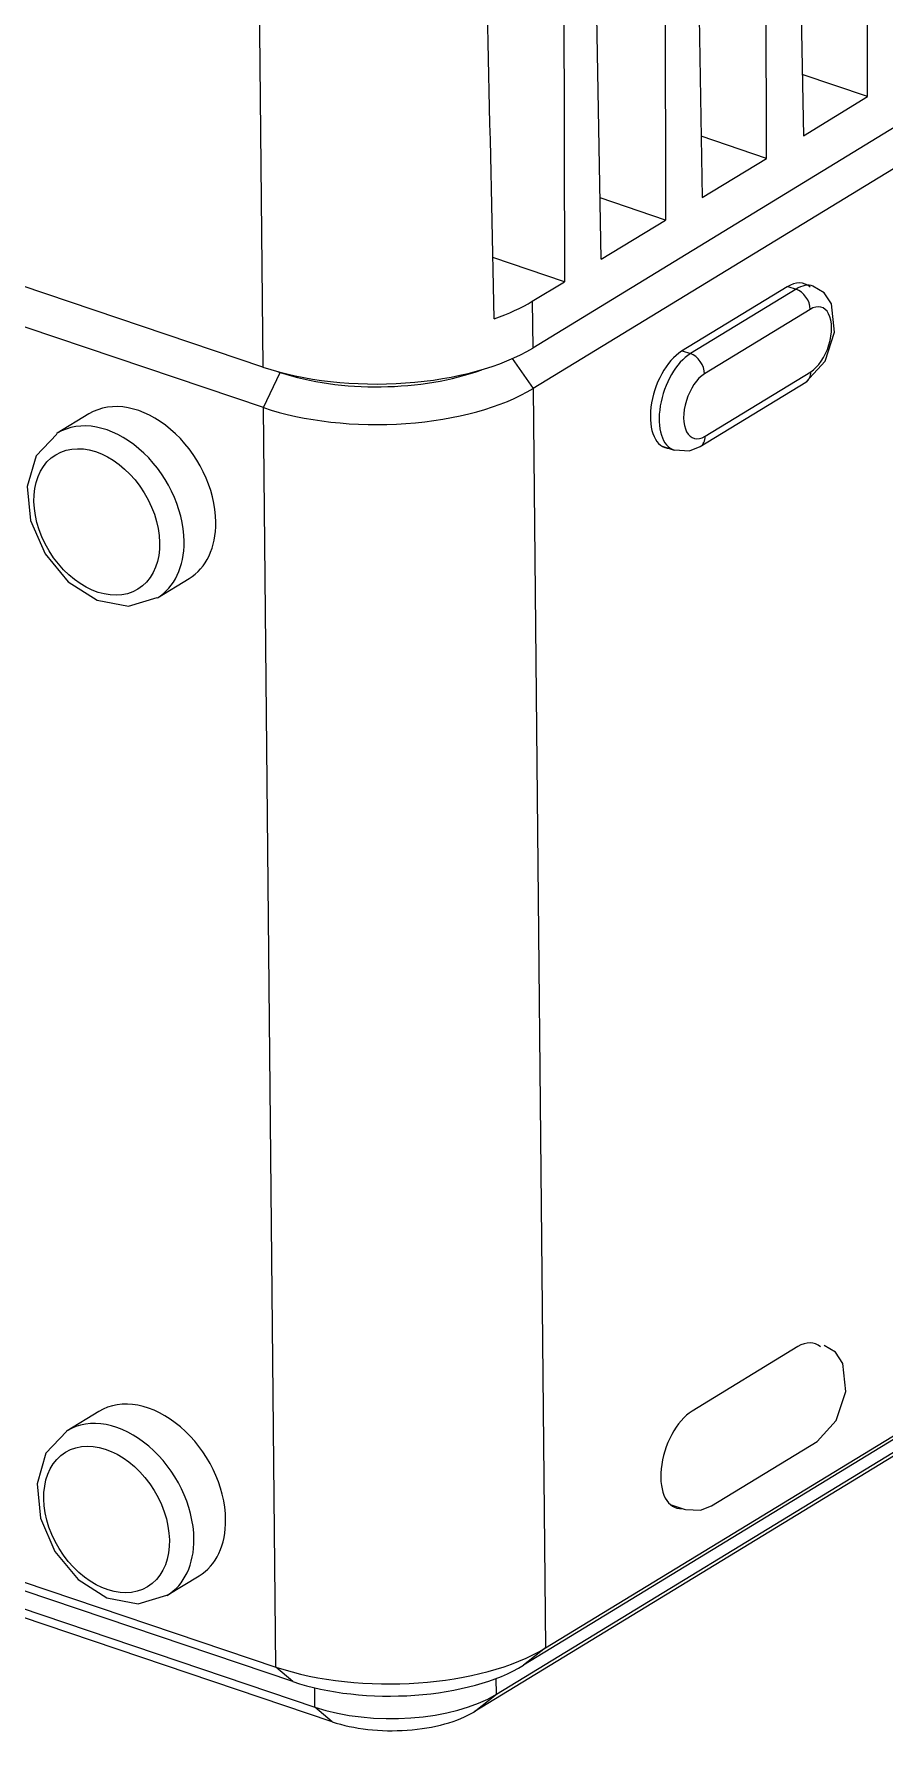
# Model space of a CAD drawing. Header units: millimetres. Extents: x 113 to 1101, y 63 to 734.
# Drawn here: x 1018.6 to 1042.88, y 219.87 to 268.36 of the extents above; entities that cross this region are included whole.
import ezdxf

# ---------------------------------------------------------------- set-up
doc = ezdxf.new("R2010")
doc.units = ezdxf.units.MM

msp = doc.modelspace()

# ---------------------------------------------------------------- linework, layer by layer
for p, q in [((1099.243, 299.889), (1032.844, 259.389)), ((1099.255, 298.732), (1032.855, 258.232)), ((1025.139, 258.844), (930.271, 290.853)), ((1025.15, 257.687), (930.282, 289.696)), ((1042.408, 266.566), (1042.387, 279.983)), ((1040.332, 278.73), (1040.575, 265.448)), ((1039.521, 264.805), (1039.5, 278.222)), ((1024.955, 277.533), (1025.139, 258.844)), ((1037.446, 276.969), (1037.688, 263.687)), ((1036.613, 276.461), (1036.634, 263.044)), ((1034.801, 261.926), (1034.559, 275.208)), ((1033.726, 274.701), (1033.747, 261.283)), ((1042.408, 266.566), (1040.542, 267.195)), ((1040.575, 265.448), (1042.408, 266.566)), ((1039.521, 264.805), (1037.655, 265.434)), ((1037.688, 263.687), (1039.521, 264.805)), ((1036.634, 263.044), (1034.769, 263.673)), ((1033.21, 222.276), (1099.609, 262.777)), ((1034.801, 261.926), (1036.634, 263.044)), ((1033.747, 261.283), (1031.706, 261.972)), ((1098.979, 262.28), (1032.579, 221.78)), ((1031.807, 220.952), (1098.267, 261.489)), ((1097.637, 260.992), (1031.176, 220.455)), ((1032.83, 260.724), (1033.747, 261.283)), ((1040.114, 261.137), (1037.095, 259.296)), ((1040.365, 261.071), (1037.347, 259.23)), ((1040.134, 261.149), (1040.365, 261.071)), ((1032.83, 260.724), (1032.844, 259.389)), ((1040.768, 260.492), (1037.75, 258.651)), ((1032.261, 259.086), (1032.855, 258.232)), ((1037.115, 259.309), (1037.347, 259.23)), ((1025.15, 257.687), (1025.626, 258.693)), ((1025.565, 258.714), (1025.626, 258.693)), ((1037.629, 256.579), (1040.648, 258.419)), ((1037.768, 256.871), (1040.786, 258.712)), ((1032.855, 258.232), (1033.21, 222.276)), ((1020.168, 257.507), (1019.262, 256.954)), ((1025.505, 221.731), (1025.15, 257.687)), ((1036.516, 256.597), (1036.881, 256.474)), ((930.637, 253.74), (1025.505, 221.731)), ((1025.995, 221.313), (931.127, 253.323)), ((931.676, 252.621), (1026.624, 220.585)), ((1022.126, 252.259), (1023.032, 252.811)), ((1023.032, 252.811), (1023.032, 252.811)), ((1027.114, 220.168), (932.166, 252.204)), ((1040.412, 230.878), (1037.394, 229.037)), ((1020.449, 229.027), (1019.543, 228.475)), ((1037.951, 226.333), (1040.969, 228.174)), ((1036.767, 226.375), (1037.202, 226.228)), ((1022.407, 223.779), (1023.313, 224.331)), ((1023.312, 224.331), (1023.313, 224.331)), ((1033.21, 222.276), (1032.579, 221.78)), ((1025.995, 221.313), (1025.505, 221.731)), ((1026.624, 220.585), (1026.619, 221.136)), ((1031.807, 220.952), (1031.803, 221.407)), ((1031.176, 220.455), (1031.807, 220.952)), ((1027.114, 220.168), (1026.624, 220.585))]:
    msp.add_line(p, q)
for points in [[(1040.648, 258.419), (1041.192, 259.015), (1041.466, 259.846), (1041.38, 260.647), (1041.17, 260.964), (1040.844, 261.153)], [(1019.251, 256.933), (1018.657, 256.313), (1018.408, 255.438), (1018.504, 254.461), (1018.914, 253.509), (1019.576, 252.714), (1020.404, 252.187), (1021.296, 252.015), (1022.118, 252.266)], [(1036.895, 256.479), (1037.318, 256.451), (1037.629, 256.579)], [(1040.969, 228.174), (1041.513, 228.769), (1041.787, 229.6), (1041.701, 230.401), (1041.491, 230.718), (1041.165, 230.907)], [(1019.532, 228.453), (1018.938, 227.833), (1018.689, 226.958), (1018.785, 225.981), (1019.195, 225.03), (1019.857, 224.234), (1020.684, 223.707), (1021.577, 223.536), (1022.398, 223.786)], [(1037.216, 226.233), (1037.639, 226.205), (1037.951, 226.333)]]:
    msp.add_lwpolyline(points)
for centre, major_axis, ratio, start_param, end_param in [((1029.536, 151.603), (-7.288, 398.616), 0.010928, 4.98817, 5.026994), ((1040.127, 259.802), (-0.48, -1.421), 0.540463, 2.916795, 3.71422), ((1040.378, 259.736), (0.48, 1.421), 0.540463, 0.008515, 0.572627), ((1040.37, 260.626), (0.26, -0.427), 0.707153, 0.870079, 2.440875), ((1028.446, 262.204), (5.5, 0.054), 0.455889, 5.350916, 5.630608), ((1040.777, 259.602), (0.32, 0.948), 0.540463, 3.71422, 6.855813), ((1028.459, 260.869), (5.5, 0.054), 0.455889, 4.059811, 5.630608), ((1037.109, 257.961), (-0.48, -1.421), 0.540463, 3.71422, 6.437932), ((1037.36, 257.895), (0.48, 1.421), 0.540463, 0.572627, 3.150108), ((1037.352, 258.785), (0.26, -0.427), 0.707153, 0.870079, 2.440875), ((1028.463, 260.424), (-4.7, -0.046), 0.455889, 0.918219, 2.238178), ((1037.759, 257.761), (0.32, 0.948), 0.540463, 0.572627, 3.71422), ((1040.387, 258.846), (-0.26, 0.427), 0.707153, 3.141598, 4.011672), ((1028.47, 259.712), (5.5, 0.054), 0.455889, 4.059811, 5.630608), ((1021.6, 255.159), (1.432, -2.348), 0.707153, 0.870079, 3.141647), ((1020.694, 254.607), (-1.432, 2.348), 0.707153, 0, 0.010068), ((1020.694, 254.607), (-1.432, 2.348), 0.707153, 4.011672, 6.283185), ((1037.369, 257.005), (-0.26, 0.427), 0.707153, 3.142064, 4.011672), ((1021.6, 255.159), (1.432, -2.348), 0.707153, 0, 0.870079), ((1020.694, 254.607), (-1.432, 2.348), 0.707153, 3.139684, 4.011672), ((1040.425, 229.543), (-0.48, -1.421), 0.540463, 2.916648, 3.71422), ((1021.881, 226.679), (1.432, -2.348), 0.707153, 0.870079, 3.141647), ((1020.975, 226.127), (-1.432, 2.348), 0.707153, 4.011672, 6.283185), ((1037.407, 227.702), (-0.48, -1.421), 0.540463, 3.71422, 6.509648), ((1020.975, 226.127), (-1.432, 2.348), 0.707153, 0, 0.010068), ((1021.881, 226.679), (1.432, -2.348), 0.707153, 0, 0.870079), ((1020.975, 226.127), (-1.432, 2.348), 0.707153, 3.139684, 4.011672), ((1028.825, 223.756), (-5.5, -0.054), 0.455889, 0.918219, 2.489015), ((1028.832, 223.044), (4.7, 0.046), 0.455889, 4.059811, 5.630608), ((1028.858, 221.947), (-3.7, -0.036), 0.455889, 0.918219, 2.489015), ((1028.865, 221.235), (2.9, 0.029), 0.455889, 4.059811, 5.630608)]:
    msp.add_ellipse(centre, major_axis=major_axis, ratio=ratio, start_param=start_param, end_param=end_param)
for centre in [(1020.392, 254.423), (1020.673, 225.943)]:
    msp.add_ellipse(centre, major_axis=(1.172, -1.921), ratio=0.707153)

doc.saveas('drawing.dxf')
